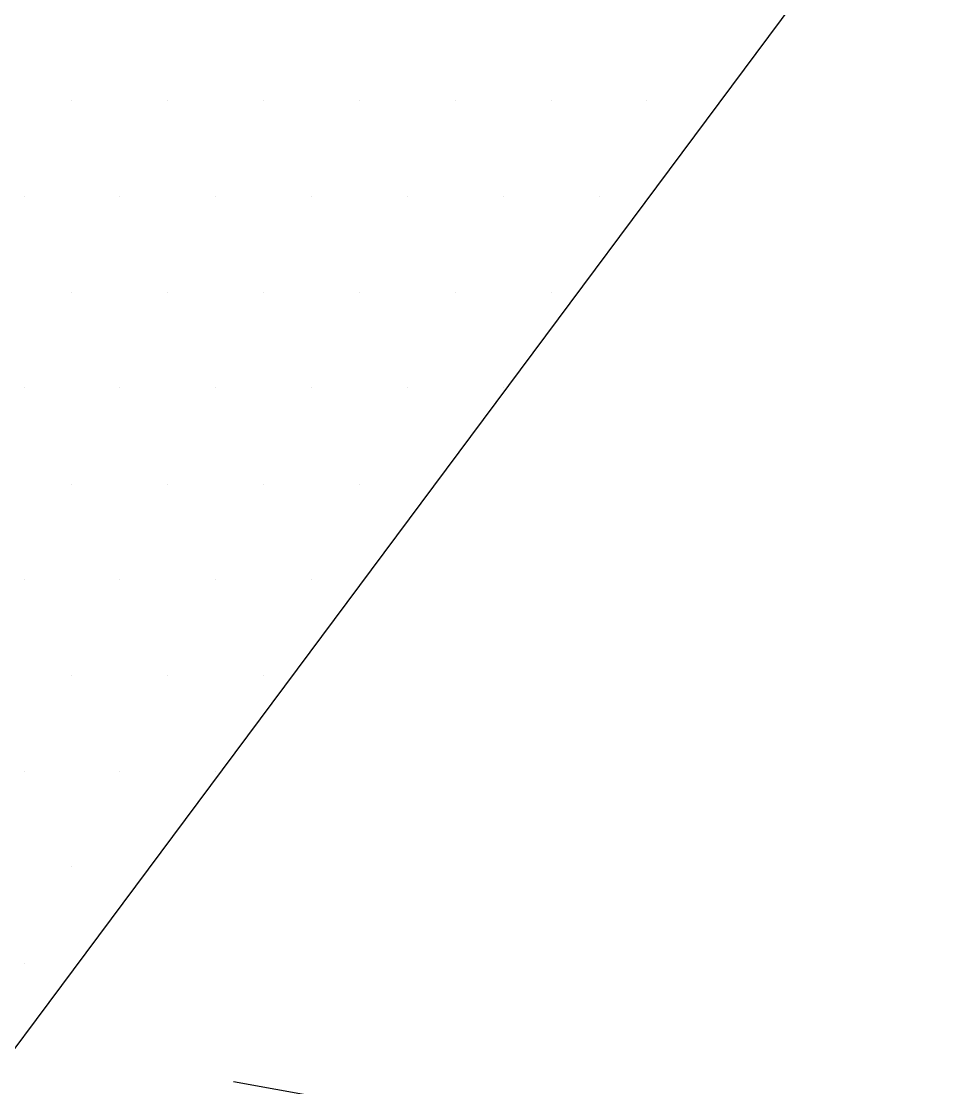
# Paper-space layout 'Layout1' of a CAD drawing. Extents: x -43 to 2298, y -18 to 768.
# Drawn here: x 1858.436 to 1858.962, y 25.435 to 26.048 of the extents above; entities that cross this region are included whole.
import ezdxf

# ---------------------------------------------------------------- set-up
doc = ezdxf.new("R2010")
doc.units = 0
doc.header["$LTSCALE"] = 2
doc.linetypes.add('CACHEX2', pattern=[0.75, 0.5, -0.25])
doc.layers.add('CARTOUCHE', color=7, linetype='Continuous')
doc.layers.add('LOGO', color=7, linetype='Continuous')

# ---------------------------------------------------------------- blocks, each defined once
blk = doc.blocks.new('A$C715108E3')
at = {"layer": 'LOGO', "color": 131}
for p, q in [((-15.3866, -22.8712), (-15.3866, -22.8712)), ((-15.2948, -22.8712), (-15.2948, -22.8712)), ((-15.203, -22.8712), (-15.203, -22.8712)), ((-15.1117, -22.8712), (-15.1117, -22.8712)), ((-15.0197, -22.8712), (-15.0197, -22.8712)), ((-14.9278, -22.8712), (-14.9278, -22.8712)), ((-14.8364, -22.8712), (-14.8364, -22.8712)), ((-15.4324, -22.9636), (-15.4324, -22.9636)), ((-15.3409, -22.9636), (-15.3409, -22.9636)), ((-15.2491, -22.9636), (-15.2491, -22.9636)), ((-15.1572, -22.9636), (-15.1572, -22.9636)), ((-15.0652, -22.9636), (-15.0652, -22.9636)), ((-14.9739, -22.9636), (-14.9739, -22.9636)), ((-14.8819, -22.9636), (-14.8819, -22.9636)), ((-15.3866, -23.055), (-15.3866, -23.055)), ((-15.2948, -23.055), (-15.2948, -23.055)), ((-15.203, -23.055), (-15.203, -23.055)), ((-15.1117, -23.055), (-15.1117, -23.055)), ((-15.0197, -23.055), (-15.0197, -23.055)), ((-14.9278, -23.055), (-14.9278, -23.055)), ((-15.4324, -23.1463), (-15.4324, -23.1463)), ((-15.3409, -23.1463), (-15.3409, -23.1463)), ((-15.2491, -23.1463), (-15.2491, -23.1463)), ((-15.1572, -23.1463), (-15.1572, -23.1463)), ((-15.0652, -23.1463), (-15.0652, -23.1463)), ((-14.9739, -23.1463), (-14.9739, -23.1463)), ((-15.3866, -23.2389), (-15.3866, -23.2389)), ((-15.2948, -23.2389), (-15.2948, -23.2389)), ((-15.203, -23.2389), (-15.203, -23.2389)), ((-15.1117, -23.2389), (-15.1117, -23.2389)), ((-15.4324, -23.3303), (-15.4324, -23.3303)), ((-15.3409, -23.3303), (-15.3409, -23.3303)), ((-15.2491, -23.3303), (-15.2491, -23.3303)), ((-15.1572, -23.3303), (-15.1572, -23.3303)), ((-15.3866, -23.4225), (-15.3866, -23.4225)), ((-15.2948, -23.4225), (-15.2948, -23.4225)), ((-15.203, -23.4225), (-15.203, -23.4225)), ((-15.4324, -23.5138), (-15.4324, -23.5138)), ((-15.3409, -23.5138), (-15.3409, -23.5138)), ((-15.2491, -23.5138), (-15.2491, -23.5138)), ((-15.3866, -23.6054), (-15.3866, -23.6054)), ((-15.4324, -23.6976), (-15.4324, -23.6976))]:
    blk.add_line(p, q, dxfattribs=at)
blk.add_lwpolyline([(-13.895, -18.9134), (-20.3713, -18.2597), (-20.2455, -18.5991), (-19.5037, -19.9063), (-19.4659, -20.0075), (-15.0643, -20.4719), (-16.7516, -22.8048), (-16.3741, -23.1322), (-15.8207, -23.5348), (-15.4563, -23.799), (-13.7331, -21.4856)], dxfattribs=at)
blk = doc.blocks.new('A$C581E6685')
at = {"layer": 'LOGO', "color": 32, "linetype": 'CACHEX2', "ltscale": 1.5}
blk.add_ellipse((-38.0538, 23.8138), major_axis=(-19.0311, -3.534), ratio=0.590567, dxfattribs=at)
at = {"layer": 'LOGO', "color": 32}
blk.add_ellipse((-37.6144, 23.8499), major_axis=(-13.5768, -4.2839), ratio=0.791971, dxfattribs=at)
at = {"layer": 'CARTOUCHE'}
blk.add_blockref('A$C715108E3', (-31.6739, 36.3189), dxfattribs=at)
blk = doc.blocks.new('A$C74495F84')
blk.add_wipeout([(0, 25.62232), (0.16525, 26.73667), (0.73826, 27.88612), (1.67077, 28.79092), (2.84657, 29.3316), (3.5435, 29.45086), (3.5435, 29.45086), (94.92868, 29.46231), (96.05516, 29.29025), (97.21671, 28.69868), (97.7035, 28.26611), (98.09513, 27.77983), (98.61625, 26.65796), (98.73616, 26.03624), (98.75162, 25.85271), (98.75853, 3.83874), (98.57189, 2.65739), (98.0189, 1.57432), (97.58479, 1.07655), (97.12317, 0.69593), (95.9338, 0.13665), (95.41423, 0.03213), (95.1105, 0.0048), (3.7555, 0.00093), (2.71333, 0.16901), (1.5147, 0.78409), (0.67142, 1.67074), (0.14703, 2.78759), (0.00625, 3.62094)]).dxf.layer = 'CARTOUCHE'
at = {"layer": 'CARTOUCHE'}
blk.add_rational_spline([(0, 25.62232), (0, 14.73116), (0, 3.84), (0, 0), (3.84, 0), (49.37927, 0), (94.91854, 0), (98.75854, 0), (98.75854, 3.84), (98.75854, 14.73116), (98.75854, 25.62232), (98.75854, 29.46232), (94.91854, 29.46232), (49.37927, 29.46232), (3.84, 29.46232), (0, 29.46232), (0, 25.62232)], [1, 1, 1, 0.707106781187, 1, 1, 1, 0.707106781187, 1, 1, 1, 0.707106781187, 1, 1, 1, 0.707106781187, 1], degree=2, knots=[0, 0, 0, 1, 1, 2.570796, 2.570796, 3.570796, 3.570796, 5.141593, 5.141593, 6.141593, 6.141593, 7.712389, 7.712389, 8.712389, 8.712389, 10.283185, 10.283185, 10.283185], dxfattribs=at)
at = {"layer": 'CARTOUCHE', "xscale": 0.6, "yscale": 0.6, "zscale": 0.6}
blk.add_blockref('A$C581E6685', (37.27074, 1.38058), dxfattribs=at)

psp = doc.layouts.get("Layout1")

# ---------------------------------------------------------------- block references
at = {"layer": 'CARTOUCHE'}
psp.add_blockref('A$C74495F84', (1849.43062, 16.55327), dxfattribs=at)

doc.saveas('drawing.dxf')
